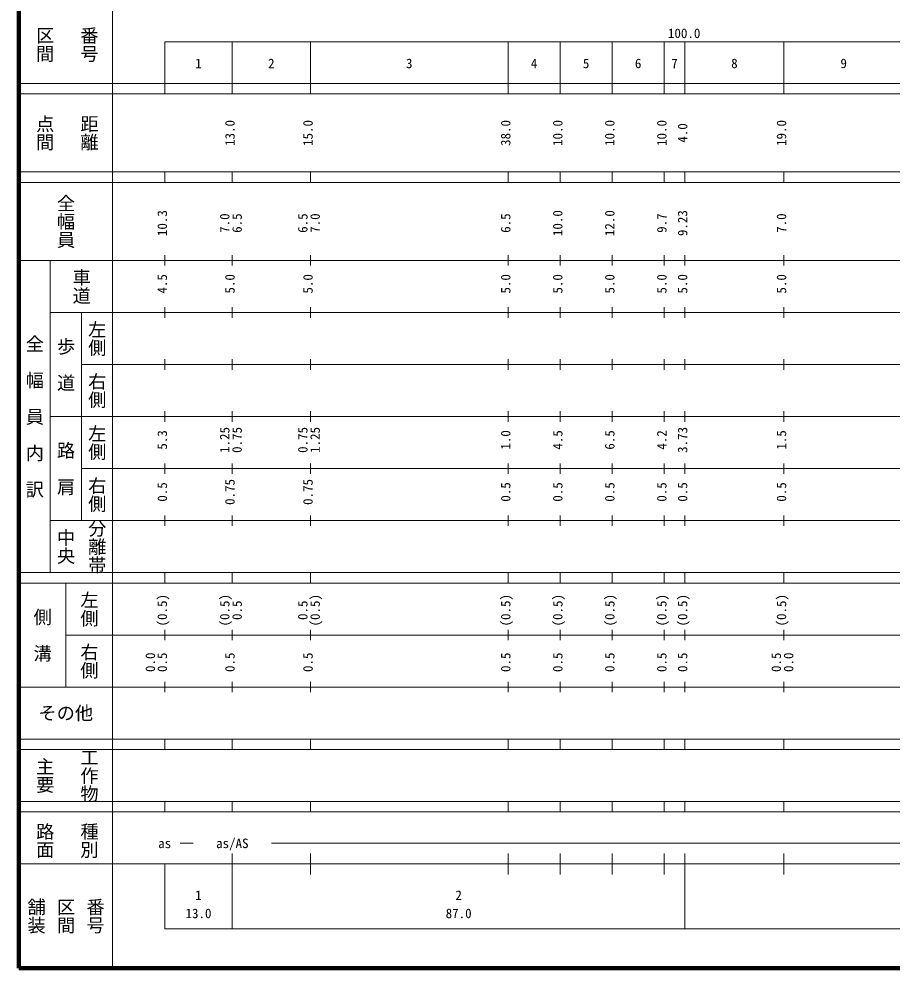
# Model space of a CAD drawing. Units: millimetres on the paper, enlarged 1000 times. Extents: x 40000 to 680000, y 20000 to 380000.
# Drawn here: x 40000 to 207790, y 20000 to 202409 of the extents above; entities that cross this region are included whole.
import ezdxf
from ezdxf.enums import TextEntityAlignment as Align

# ---------------------------------------------------------------- set-up
doc = ezdxf.new("R2010")
doc.units = ezdxf.units.MM
doc.header["$LTSCALE"] = 1000
doc.layers.add('M-TTL', color=2, linetype='Continuous', lineweight=140)
doc.layers.add('M-TTL-BAND', color=7, linetype='Continuous', lineweight=13)
doc.styles.add('@ＭＳ ゴシック', font='')
doc.styles.add('ＭＳ ゴシック', font='')
doc.styles.get('@ＭＳ ゴシック').set_extended_font_data('@MS Gothic')
doc.styles.get('ＭＳ ゴシック').set_extended_font_data('MS Gothic')

msp = doc.modelspace()

# ---------------------------------------------------------------- linework, layer by layer
at = {"layer": 'M-TTL'}
for p, q in [((40000, 380000), (40000, 20000)), ((40000, 20000), (680000, 20000))]:
    msp.add_line(p, q, dxfattribs=at)
at = {"layer": 'M-TTL-BAND'}
for p, q in [((58000, 370000), (58000, 20000)), ((68000, 198000), (579000, 198000)), ((68000, 198000), (68000, 188000)), ((81000, 188000), (81000, 198000)), ((96000, 188000), (96000, 198000)), ((134000, 188000), (134000, 198000)), ((144000, 188000), (144000, 198000)), ((154000, 188000), (154000, 198000)), ((164000, 188000), (164000, 198000)), ((168000, 188000), (168000, 198000)), ((187000, 188000), (187000, 198000)), ((40000, 190000), (579000, 190000)), ((40000, 188000), (579000, 188000)), ((40000, 173000), (579000, 173000)), ((68000, 171000), (68000, 173000)), ((81000, 171000), (81000, 173000)), ((96000, 171000), (96000, 173000)), ((134000, 171000), (134000, 173000)), ((144000, 171000), (144000, 173000)), ((154000, 171000), (154000, 173000)), ((164000, 171000), (164000, 173000)), ((168000, 171000), (168000, 173000)), ((187000, 171000), (187000, 173000)), ((40000, 171000), (579000, 171000)), ((68000, 155000), (68000, 157000)), ((81000, 155000), (81000, 157000)), ((96000, 155000), (96000, 157000)), ((134000, 155000), (134000, 157000)), ((144000, 155000), (144000, 157000)), ((154000, 155000), (154000, 157000)), ((164000, 155000), (164000, 157000)), ((168000, 155000), (168000, 157000)), ((187000, 155000), (187000, 157000)), ((40000, 156000), (579000, 156000)), ((46000, 96000), (46000, 156000)), ((46000, 146000), (579000, 146000)), ((52000, 146000), (52000, 106000)), ((68000, 145000), (68000, 147000)), ((81000, 145000), (81000, 147000)), ((96000, 145000), (96000, 147000)), ((134000, 145000), (134000, 147000)), ((144000, 145000), (144000, 147000)), ((154000, 145000), (154000, 147000)), ((164000, 145000), (164000, 147000)), ((168000, 145000), (168000, 147000)), ((187000, 145000), (187000, 147000)), ((68000, 135000), (68000, 137000)), ((81000, 135000), (81000, 137000)), ((96000, 135000), (96000, 137000)), ((134000, 135000), (134000, 137000)), ((144000, 135000), (144000, 137000)), ((154000, 135000), (154000, 137000)), ((164000, 135000), (164000, 137000)), ((168000, 135000), (168000, 137000)), ((187000, 135000), (187000, 137000)), ((52000, 136000), (579000, 136000)), ((46000, 126000), (579000, 126000)), ((68000, 125000), (68000, 127000)), ((81000, 125000), (81000, 127000)), ((96000, 125000), (96000, 127000)), ((134000, 125000), (134000, 127000)), ((144000, 125000), (144000, 127000)), ((154000, 125000), (154000, 127000)), ((164000, 125000), (164000, 127000)), ((168000, 125000), (168000, 127000)), ((187000, 125000), (187000, 127000)), ((68000, 115000), (68000, 117000)), ((81000, 115000), (81000, 117000)), ((96000, 115000), (96000, 117000)), ((134000, 115000), (134000, 117000)), ((144000, 115000), (144000, 117000)), ((154000, 115000), (154000, 117000)), ((164000, 115000), (164000, 117000)), ((168000, 115000), (168000, 117000)), ((187000, 115000), (187000, 117000)), ((52000, 116000), (579000, 116000)), ((46000, 106000), (579000, 106000)), ((68000, 105000), (68000, 107000)), ((81000, 105000), (81000, 107000)), ((96000, 105000), (96000, 107000)), ((134000, 105000), (134000, 107000)), ((144000, 105000), (144000, 107000)), ((154000, 105000), (154000, 107000)), ((164000, 105000), (164000, 107000)), ((168000, 105000), (168000, 107000)), ((187000, 105000), (187000, 107000)), ((40000, 96000), (579000, 96000)), ((68000, 94000), (68000, 96000)), ((81000, 94000), (81000, 96000)), ((96000, 94000), (96000, 96000)), ((134000, 94000), (134000, 96000)), ((144000, 94000), (144000, 96000)), ((154000, 94000), (154000, 96000)), ((164000, 94000), (164000, 96000)), ((168000, 94000), (168000, 96000)), ((187000, 94000), (187000, 96000)), ((40000, 94000), (579000, 94000)), ((49000, 94000), (49000, 74000)), ((49000, 84000), (579000, 84000)), ((68000, 83000), (68000, 85000)), ((81000, 83000), (81000, 85000)), ((96000, 83000), (96000, 85000)), ((134000, 83000), (134000, 85000)), ((144000, 83000), (144000, 85000)), ((154000, 83000), (154000, 85000)), ((164000, 83000), (164000, 85000)), ((168000, 83000), (168000, 85000)), ((187000, 83000), (187000, 85000)), ((68000, 73000), (68000, 75000)), ((81000, 73000), (81000, 75000)), ((96000, 73000), (96000, 75000)), ((134000, 73000), (134000, 75000)), ((144000, 73000), (144000, 75000)), ((154000, 73000), (154000, 75000)), ((164000, 73000), (164000, 75000)), ((168000, 73000), (168000, 75000)), ((187000, 73000), (187000, 75000)), ((40000, 74000), (579000, 74000)), ((40000, 64000), (579000, 64000)), ((68000, 62000), (68000, 64000)), ((81000, 62000), (81000, 64000)), ((96000, 62000), (96000, 64000)), ((134000, 62000), (134000, 64000)), ((144000, 62000), (144000, 64000)), ((154000, 62000), (154000, 64000)), ((164000, 62000), (164000, 64000)), ((168000, 62000), (168000, 64000)), ((187000, 62000), (187000, 64000)), ((40000, 62000), (579000, 62000)), ((40000, 52000), (579000, 52000)), ((68000, 50000), (68000, 52000)), ((81000, 50000), (81000, 52000)), ((96000, 50000), (96000, 52000)), ((134000, 50000), (134000, 52000)), ((144000, 50000), (144000, 52000)), ((154000, 50000), (154000, 52000)), ((164000, 50000), (164000, 52000)), ((168000, 50000), (168000, 52000)), ((187000, 50000), (187000, 52000)), ((40000, 50000), (579000, 50000)), ((71000, 44000), (73500, 44000)), ((88500, 44000), (562500, 44000)), ((81000, 27500), (81000, 42000)), ((96000, 38000), (96000, 42000)), ((134000, 38000), (134000, 42000)), ((144000, 38000), (144000, 42000)), ((154000, 38000), (154000, 42000)), ((164000, 38000), (164000, 42000)), ((168000, 27500), (168000, 42000)), ((187000, 38000), (187000, 42000)), ((40000, 40000), (579000, 40000)), ((68000, 40000), (68000, 27500)), ((68000, 27500), (579000, 27500))]:
    msp.add_line(p, q, dxfattribs=at)

# ---------------------------------------------------------------- texts
at = {"layer": 'M-TTL-BAND', "style": '@ＭＳ ゴシック'}
for s, p in [('番号', (53500, 197500)), ('区間', (45000, 197500)), ('点間', (45000, 180500)), ('距離', (53500, 180500)), ('全幅員', (49000, 163500)), ('車道', (52000, 151000)), ('左側', (55000, 141000)), ('全\u3000幅\u3000員\u3000内\u3000訳', (43000, 126000)), ('歩\u3000道', (49000, 136000)), ('右側', (55000, 131000)), ('左側', (55000, 121000)), ('路\u3000肩', (49000, 116000)), ('右側', (55000, 111000)), ('分離帯', (55000, 101000)), ('中央', (49000, 101000)), ('左側', (53500, 89000)), ('側\u3000溝', (44500, 84000)), ('右側', (53500, 79000)), ('主要', (45000, 57000)), ('工作物', (53500, 57000)), ('路面', (45000, 44500)), ('種別', (53500, 44500)), ('舗装', (43333, 30000)), ('区間', (49000, 30000)), ('番号', (54667, 30000))]:
    msp.add_text(s, height=2566, rotation=270, dxfattribs=at).set_placement(p, align=Align.MIDDLE_CENTER)
at = {"layer": 'M-TTL-BAND', "style": 'ＭＳ ゴシック'}
for s, p in [('100.0', (167844, 198195)), ('1', (74500, 192405)), ('2', (88500, 192405)), ('3', (115000, 192405)), ('4', (139000, 192405)), ('5', (149000, 192405)), ('6', (159000, 192405)), ('7', (166000, 192405)), ('8', (177500, 192405)), ('9', (198500, 192405)), ('as', (68000, 42500)), ('as/AS', (81000, 42500)), ('1', (74500, 32523)), ('2', (124500, 32523)), ('13.0', (74500, 29033)), ('87.0', (124500, 29033))]:
    msp.add_text(s, height=1833, dxfattribs=at).set_placement(p, align=Align.BOTTOM_CENTER)
for s, p in [('13.0', (82000, 180500)), ('15.0', (97000, 180500)), ('38.0', (135000, 180500)), ('10.0', (145000, 180500)), ('10.0', (155000, 180500)), ('10.0', (165000, 180500)), ('19.0', (188000, 180500)), ('4.0', (169000, 180500)), ('10.3', (69000, 163174)), ('7.0', (81000, 163174)), ('6.5', (83370, 163174)), ('6.5', (96000, 163174)), ('7.0', (98370, 163174)), ('6.5', (135000, 163174)), ('10.0', (145000, 163174)), ('12.0', (155000, 163174)), ('9.7', (165000, 163174)), ('9.23', (169000, 163174)), ('7.0', (188000, 163174)), ('5.0', (82000, 151500)), ('5.0', (97000, 151500)), ('5.0', (135000, 151500)), ('5.0', (145000, 151500)), ('5.0', (155000, 151500)), ('5.0', (165000, 151500)), ('5.0', (169000, 151500)), ('5.0', (188000, 151500)), ('4.5', (69000, 151500)), ('5.3', (69000, 121500)), ('1.25', (81000, 121500)), ('0.75', (83370, 121500)), ('0.75', (96000, 121500)), ('1.25', (98370, 121500)), ('1.0', (135000, 121500)), ('4.5', (145000, 121500)), ('6.5', (155000, 121500)), ('4.2', (165000, 121500)), ('3.73', (169000, 121500)), ('1.5', (188000, 121500)), ('0.5', (69000, 111500)), ('0.75', (82000, 111500)), ('0.75', (97000, 111500)), ('0.5', (135000, 111500)), ('0.5', (145000, 111500)), ('0.5', (155000, 111500)), ('0.5', (165000, 111500)), ('0.5', (169000, 111500)), ('0.5', (188000, 111500)), ('(0.5)', (69000, 88764)), ('(0.5)', (81000, 88764)), ('(0.5)', (98370, 88764)), ('(0.5)', (135000, 88764)), ('(0.5)', (145000, 88764)), ('(0.5)', (155000, 88764)), ('(0.5)', (165000, 88764)), ('(0.5)', (169000, 88764)), ('(0.5)', (188000, 88764)), ('0.5', (83370, 88764)), ('0.5', (96000, 88764)), ('0.0', (66697, 78764)), ('0.5', (69000, 78764)), ('0.5', (82000, 78764)), ('0.5', (97000, 78764)), ('0.5', (135000, 78764)), ('0.5', (145000, 78764)), ('0.5', (155000, 78764)), ('0.5', (165000, 78764)), ('0.5', (169000, 78764)), ('0.5', (187000, 78764)), ('0.0', (189370, 78764))]:
    msp.add_text(s, height=1833, rotation=90, dxfattribs=at).set_placement(p, align=Align.BOTTOM_CENTER)
msp.add_text('その他', height=2566, dxfattribs=at).set_placement((49000, 69000), align=Align.MIDDLE_CENTER)

doc.saveas('drawing.dxf')
